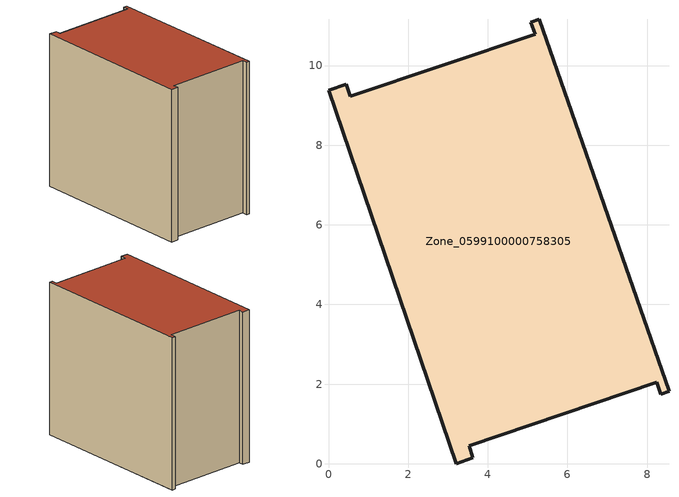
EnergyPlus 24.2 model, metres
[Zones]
Zone_0599100000758305
 floor ground (C_G): 8.55,1.81 8.35,1.75 8.24,2.05 3.54,0.45 3.63,0.15 3.21,0 0,9.37 0.45,9.52 0.55,9.22 5.19,10.79 5.08,11.09 5.29,11.16 z0
 wall outside (C_F): 3.63,0.15 3.54,0.45 8.24,2.05 8.35,1.75 8.55,1.81 5.29,11.16 5.08,11.09 5.19,10.79 0.55,9.22 0.45,9.52 0,9.37 3.21,0 3.63,0.15 z0:9.02
 roof outside (C_R): 8.55,1.81 5.29,11.16 5.08,11.09 5.19,10.79 0.55,9.22 0.45,9.52 0,9.37 3.21,0 3.63,0.15 3.54,0.45 8.24,2.05 8.35,1.75 z9.02
[BUILDING]
Pand.0599100000758305: North Axis=0; Terrain=City; Loads Convergence Tolerance Value=0.04; Temperature Convergence Tolerance Value=0.4; Solar Distribution=FullExterior; Maximum Number of Warmup Days=25; Minimum Number of Warmup Days=1
[Site:Location]
Rotterdam.The.Hague.AP_ZH_NLD Design_Conditions: Latitude=51.96; Longitude=4.45; Time Zone=1; Elevation=-4.5
[SITE:GROUNDTEMPERATURE:BUILDINGSURFACE]
18, 18, 18, 18, 18, 18, 18, 18, 18, 18, 18, 18
[MATERIAL] Thermal Absorptance=0.9; Solar Absorptance=0.7; Visible Absorptance=0.7
Name | Roughness | Thickness | Conductivity | Density | Specific Heat
G.TC.2006-2014 | MediumSmooth | 0.15 | 0.06 | 540 | 1210
F.TC.2006-2014 | Rough | 0.3 | 0.12 | 1920 | 840
R.TC.2006-2014 | MediumRough | 0.2 | 0.08 | 1500 | 1000
[CONSTRUCTION]
C_G: G.TC.2006-2014
C_F: F.TC.2006-2014
C_R: R.TC.2006-2014
[ZONE]
Zone_0599100000758305: Type=1; Multiplier=1; Ceiling Height=Autocalculate; Volume=Autocalculate; Floor Area=autocalculate; Part of Total Floor Area=Yes
[ZONEINFILTRATION:DESIGNFLOWRATE]
Infil_Zone_0599100000758305: Zone or ZoneList or Space or SpaceList=Zone_0599100000758305; Schedule=AlwaysOn; Design Flow Rate Calculation Method=Flow/Area; Flow Rate per Floor Area=0.0015; Constant Term Coefficient=1; Temperature Term Coefficient=0; Velocity Term Coefficient=0; Velocity Squared Term Coefficient=0
[HVACTEMPLATE:ZONE:IDEALLOADSAIRSYSTEM]
Zone_0599100000758305: Maximum Heating Supply Air Temperature=50; Minimum Cooling Supply Air Temperature=13; Maximum Heating Supply Air Humidity Ratio=0.0156; Minimum Cooling Supply Air Humidity Ratio=0.0077; Heating Limit=NoLimit; Cooling Limit=NoLimit; Dehumidification Control Type=ConstantSensibleHeatRatio; Cooling Sensible Heat Ratio=0.7; Dehumidification Setpoint=60; Humidification Control Type=None; Humidification Setpoint=30; Outdoor Air Method=None; Outdoor Air Flow Rate per Person=0.00944; Outdoor Air Flow Rate per Zone Floor Area=0; Outdoor Air Flow Rate per Zone=0; Demand Controlled Ventilation Type=None; Outdoor Air Economizer Type=NoEconomizer; Heat Recovery Type=None; Sensible Heat Recovery Effectiveness=0.7; Latent Heat Recovery Effectiveness=0.65
[ZONECONTROL:THERMOSTAT]
ThermostatControl_Zone_0599100000758305: Zone or ZoneList=Zone_0599100000758305; Control Type Schedule=DualSetpointControlType; Control 1=Thermostat_Zone_0599100000758305; Temperature Difference Between Cutout And Setpoint=0
[THERMOSTATSETPOINT:DUALSETPOINT]
Thermostat_Zone_0599100000758305: Heating Setpoint Temperature Schedule=HeatingSetpoint_Zone_0599100000758305; Cooling Setpoint Temperature Schedule=CoolingSetpoint_Zone_0599100000758305
[SCHEDULE:COMPACT]
HeatingSetpoint_Zone_0599100000758305: Through: 12/31, For: AllDays, Until: 24:00, 21
CoolingSetpoint_Zone_0599100000758305: Through: 12/31, For: AllDays, Until: 24:00, 24
DualSetpointControlType: Through: 12/31, For: AllDays, Until: 24:00, 4
AlwaysOn: Through: 12/31, For: AllDays, Until: 24:00, 1
